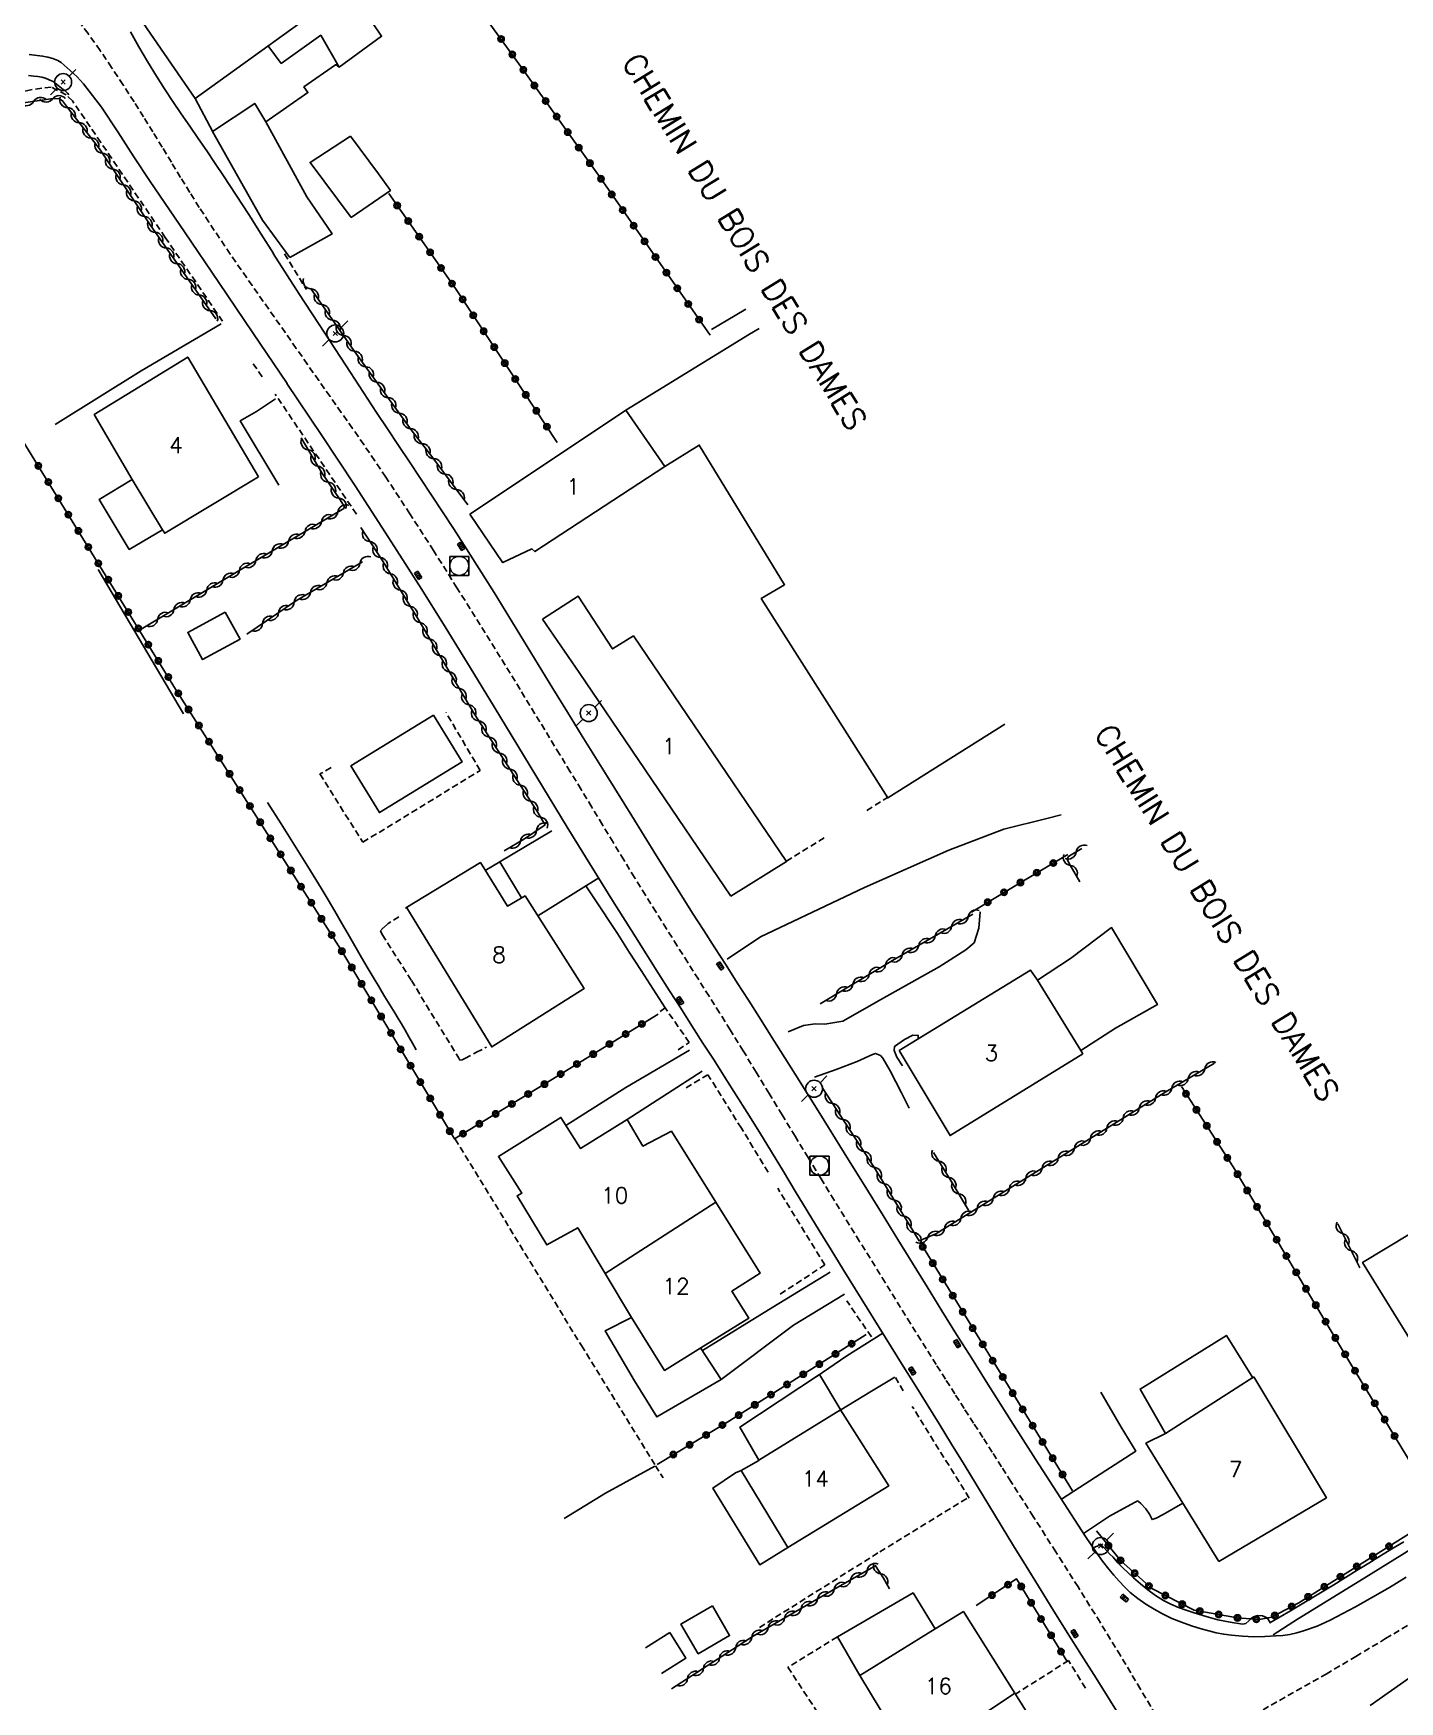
# Model space of a CAD drawing. Header units: millimetres. Extents: x 157000 to 158001, y 157000 to 158002.
# Drawn here: x 157426.9 to 157534.4, y 157348.4 to 157479.6 of the extents above; entities that cross this region are included whole.
import ezdxf
from ezdxf.enums import TextEntityAlignment as Align

# ---------------------------------------------------------------- set-up
doc = ezdxf.new("R2010")
doc.units = ezdxf.units.MM
doc.linetypes.add('DASHED', pattern=[0.75, 0.5, -0.25])
doc.layers.get('0').update_dxf_attribs({"linetype": 'CONTINUOUS'})
for name, color, linetype in [('W0001', 6, 'DASHED'), ('W0008', 7, 'CONTINUOUS'), ('W0014', 7, 'CONTINUOUS'), ('W0017', 7, 'CONTINUOUS'), ('W0101', 7, 'CONTINUOUS'), ('W0104', 1, 'CONTINUOUS'), ('W0112', 1, 'DASHED'), ('W0300', 7, 'CONTINUOUS'), ('W0310', 3, 'CONTINUOUS'), ('W0323', 7, 'CONTINUOUS'), ('W0330', 7, 'CONTINUOUS'), ('W0401', 7, 'CONTINUOUS'), ('W0420', 7, 'CONTINUOUS'), ('W0473', 7, 'CONTINUOUS'), ('W0515', 5, 'CONTINUOUS'), ('W0989', 7, 'CONTINUOUS'), ('W0991', 7, 'CONTINUOUS'), ('W1102', 7, 'CONTINUOUS')]:
    doc.layers.add(name, color=color, linetype=linetype)
doc.styles.get("Standard").update_dxf_attribs({"font": 'romans.shx', "width": 0.85})

# ---------------------------------------------------------------- blocks, each defined once
blk = doc.blocks.new('T420')
for p, q in [((0.75, 0.75), (-0.75, 0.75)), ((-0.75, 0.75), (-0.75, -0.75)), ((0.75, 0.75), (0.75, -0.75)), ((0.75, -0.75), (-0.75, -0.75))]:
    blk.add_line(p, q)
blk.add_ellipse((0, 0), major_axis=(-0.53, 0.53), ratio=1, start_param=3.926991, end_param=10.210176)
blk = doc.blocks.new('T473')
for p, q in [((-0.166667, 0.166667), (0.166667, -0.166667)), ((-0.166667, -0.166667), (0.166667, 0.166667)), ((0.500001, 0.500001), (1.000002, 1.000002)), ((-1.000002, -1.000002), (-0.500001, -0.500001))]:
    blk.add_line(p, q)
blk.add_ellipse((0, 0), major_axis=(0.471405, 0.471405), ratio=1, start_param=5.4977871438, end_param=11.780972451)
blk = doc.blocks.new('T401')
for p, q in [((-0.3, 0.3), (0, 0.3)), ((-0.3, -0.25), (-0.3, 0.3)), ((-0.3, 0.15), (0, 0.15)), ((-0.3, 0), (0, 0)), ((0, 0.3), (0, -0.25)), ((-0.3, -0.15), (0, -0.15)), ((-0.3, -0.25), (-0.3, -0.3)), ((-0.3, -0.3), (0, -0.3)), ((0, -0.3), (0, -0.25))]:
    blk.add_line(p, q)
blk = doc.blocks.new('t310o')
at = {"color": 0, "linetype": 'Continuous'}
for centre, start, end in [((-0.5, 0.38), 216.8699, 323.1304), ((0.5, -0.37), 36.8699, 143.1303)]:
    blk.add_arc(centre, 0.625, start, end, dxfattribs=at)
blk = doc.blocks.new('t323o')
at = {"color": 0, "linetype": 'Continuous'}
for radius in [0.25, 0.15]:
    blk.add_circle((0, 0), radius, dxfattribs=at)

msp = doc.modelspace()

# ---------------------------------------------------------------- linework, layer by layer
at = {"layer": 'W0001'}
for points in [[(157515.55, 157346.76), (157513.99, 157349.41), (157512.41, 157352.04), (157510.81, 157354.67), (157509.08, 157357.45), (157507.33, 157360.21), (157505.56, 157362.97), (157503.8, 157365.73), (157503.07, 157366.88), (157502.33, 157368.03), (157501.6, 157369.18), (157500.86, 157370.32), (157500.13, 157371.47), (157499.39, 157372.62), (157498.66, 157373.77), (157497.93, 157374.92), (157495.91, 157378.14), (157493.91, 157381.37), (157491.91, 157384.61), (157489.91, 157387.85), (157488.88, 157389.52), (157487.86, 157391.19), (157486.84, 157392.87), (157485.82, 157394.55), (157484.8, 157396.23), (157483.78, 157397.9), (157482.76, 157399.58), (157481.73, 157401.24), (157480.9, 157402.57), (157480.07, 157403.89), (157479.23, 157405.21), (157478.4, 157406.53), (157477.56, 157407.85), (157476.73, 157409.17), (157475.9, 157410.5), (157475.07, 157411.82), (157474.22, 157413.2), (157473.37, 157414.59), (157472.53, 157415.98), (157471.69, 157417.36), (157470.85, 157418.75), (157470.01, 157420.14), (157469.16, 157421.53), (157468.32, 157422.91), (157466.77, 157425.45), (157465.21, 157428), (157463.65, 157430.54), (157462.08, 157433.07), (157460.25, 157435.99), (157458.41, 157438.91), (157456.55, 157441.81), (157454.66, 157444.69), (157453.8, 157445.97), (157452.93, 157447.24), (157452.05, 157448.51), (157451.16, 157449.77), (157450.27, 157451.03), (157449.38, 157452.28), (157448.5, 157453.55), (157447.62, 157454.81), (157445.89, 157457.28), (157444.15, 157459.74), (157442.43, 157462.22), (157440.75, 157464.72), (157439.99, 157465.89), (157439.25, 157467.07), (157438.52, 157468.25), (157437.8, 157469.44), (157437.08, 157470.63), (157436.35, 157471.82), (157435.61, 157473), (157434.87, 157474.18), (157433.99, 157475.54), (157433.1, 157476.89), (157432.19, 157478.23), (157431.25, 157479.55), (157430.15, 157481.02)], [(157517.09, 157344.1), (157528.58, 157350.59), (157530.92, 157351.98), (157533.26, 157353.38), (157535.6, 157354.79), (157537.93, 157356.19), (157540.83, 157357.93), (157543.72, 157359.67), (157546.61, 157361.42), (157549.49, 157363.17), (157552.48, 157364.97), (157555.47, 157366.79), (157558.45, 157368.6), (157561.44, 157370.42), (157564.85, 157372.5), (157568.26, 157374.59), (157571.66, 157376.68), (157575.05, 157378.8), (157589.16, 157387.96)]]:
    msp.add_lwpolyline(points, dxfattribs=at)
at = {"layer": 'W0008'}
for points in [[(157509.67, 157361.41), (157507.7, 157364.44), (157505.74, 157367.48), (157503.8, 157370.53), (157501.86, 157373.58), (157500.69, 157375.44), (157499.53, 157377.3), (157498.38, 157379.16), (157497.22, 157381.03), (157496.07, 157382.9), (157494.92, 157384.76), (157493.77, 157386.63), (157492.61, 157388.49), (157490.69, 157391.58), (157488.77, 157394.67), (157486.85, 157397.75), (157484.91, 157400.83), (157484.04, 157402.2), (157483.17, 157403.57), (157482.29, 157404.94), (157481.41, 157406.31), (157480.53, 157407.68), (157479.65, 157409.05), (157478.78, 157410.42), (157477.91, 157411.8), (157475.95, 157414.92), (157473.99, 157418.05), (157472.05, 157421.19), (157470.1, 157424.33), (157468.94, 157426.2), (157467.79, 157428.08), (157466.64, 157429.97), (157465.49, 157431.85), (157464.33, 157433.73), (157463.17, 157435.61), (157462, 157437.49), (157460.82, 157439.35), (157459.98, 157440.66), (157459.12, 157441.97), (157458.26, 157443.28), (157457.39, 157444.58), (157456.52, 157445.88), (157455.65, 157447.18), (157454.79, 157448.48), (157453.93, 157449.78), (157451.89, 157452.9), (157449.86, 157456.01), (157447.83, 157459.13), (157445.81, 157462.26)], [(157446.87, 157452.06), (157449.57, 157448.03), (157452.24, 157443.99), (157454.88, 157439.93), (157457.49, 157435.85), (157459.4, 157432.79), (157461.29, 157429.72), (157463.17, 157426.64), (157465.04, 157423.56), (157466.01, 157421.97), (157466.98, 157420.37), (157467.95, 157418.77), (157468.92, 157417.17)], [(157534.88, 157358.21), (157533.56, 157357.41), (157532.23, 157356.63), (157530.88, 157355.88), (157529.89, 157355.35), (157528.89, 157354.84), (157527.87, 157354.37), (157526.81, 157353.98), (157526.27, 157353.83), (157525.73, 157353.71), (157525.18, 157353.63), (157524.63, 157353.59)], [(157532.05, 157348.11), (157535.15, 157350.29)]]:
    msp.add_lwpolyline(points, dxfattribs=at)
at = {"layer": 'W0014'}
for points in [[(157445.83, 157462.26), (157444.86, 157463.79), (157443.88, 157465.32), (157442.89, 157466.85), (157441.9, 157468.37), (157441.25, 157469.35), (157440.58, 157470.33), (157439.91, 157471.3), (157439.24, 157472.27), (157438.57, 157473.25), (157437.91, 157474.22), (157437.26, 157475.21), (157436.62, 157476.21), (157435.92, 157477.36), (157435.24, 157478.52), (157434.58, 157479.69)], [(157426.62, 157477.9), (157427.26, 157477.84), (157427.67, 157477.78), (157428.08, 157477.71), (157428.48, 157477.6), (157428.86, 157477.44), (157429.13, 157477.28), (157429.38, 157477.08), (157429.61, 157476.87), (157429.84, 157476.66), (157430.11, 157476.41), (157430.38, 157476.15), (157430.64, 157475.89), (157430.88, 157475.61), (157432.3, 157473.76), (157433.6, 157471.82), (157434.85, 157469.87), (157436.13, 157467.93), (157438.83, 157463.96), (157441.52, 157460), (157444.21, 157456.03), (157446.9, 157452.06)], [(157426.56, 157476.27), (157426.99, 157476.22), (157427.3, 157476.18), (157427.61, 157476.12), (157427.91, 157476.05), (157428.2, 157475.93), (157428.5, 157475.78), (157428.78, 157475.59), (157429.04, 157475.38), (157429.29, 157475.17), (157429.41, 157475.07), (157429.52, 157474.97), (157429.63, 157474.86), (157429.73, 157474.75)], [(157557.78, 157431.61), (157561.23, 157426.02), (157565.69, 157418.82), (157572.17, 157408.04), (157580.34, 157394.57), (157581.17, 157392.48), (157581.38, 157390.82), (157581.36, 157389.95), (157580.74, 157388.79), (157579.94, 157387.73), (157577.73, 157386.28), (157572.11, 157382.84), (157564.31, 157378.17), (157558.6, 157374.71), (157555.77, 157372.89), (157541.97, 157364.59), (157531.58, 157358.13), (157526.34, 157354.9), (157524.42, 157353.68)], [(157468.92, 157417.17), (157470.7, 157414.28), (157472.49, 157411.41), (157474.29, 157408.54), (157476.1, 157405.67), (157476.97, 157404.3), (157477.84, 157402.93), (157478.71, 157401.56), (157479.59, 157400.2), (157480.47, 157398.84), (157481.34, 157397.47), (157482.21, 157396.1), (157483.07, 157394.73), (157484.03, 157393.19), (157484.97, 157391.65), (157485.91, 157390.11), (157486.85, 157388.56), (157487.79, 157387.02), (157488.73, 157385.47), (157489.67, 157383.93), (157490.61, 157382.39), (157491.55, 157380.87), (157492.49, 157379.35), (157493.44, 157377.84), (157494.39, 157376.33), (157495.33, 157374.81), (157496.28, 157373.3), (157497.22, 157371.78), (157498.16, 157370.27), (157499.14, 157368.67), (157500.12, 157367.07), (157501.09, 157365.48), (157502.06, 157363.88), (157503.04, 157362.28), (157504.01, 157360.68), (157504.99, 157359.08), (157505.97, 157357.49), (157507.1, 157355.68), (157508.23, 157353.87), (157509.36, 157352.07), (157510.5, 157350.27), (157511.64, 157348.47), (157512.77, 157346.66)], [(157476.62, 157402.96), (157475.68, 157404.43), (157474.74, 157405.89), (157473.8, 157407.35), (157472.86, 157408.81), (157472.24, 157409.75), (157471.63, 157410.68), (157471.01, 157411.62), (157470.39, 157412.55)], [(157524.65, 157353.59), (157523.77, 157353.54), (157522.89, 157353.53), (157522.01, 157353.56), (157521.14, 157353.64), (157520.54, 157353.72), (157519.94, 157353.84), (157519.35, 157353.98), (157518.77, 157354.14), (157517.99, 157354.39), (157517.22, 157354.66), (157516.46, 157354.97), (157515.73, 157355.33), (157515.06, 157355.69), (157514.41, 157356.09), (157513.78, 157356.53), (157513.18, 157357.01), (157512.72, 157357.44), (157512.3, 157357.89), (157511.89, 157358.37), (157511.5, 157358.85), (157511.01, 157359.47), (157510.55, 157360.1), (157510.1, 157360.75), (157509.67, 157361.41)], [(157534.68, 157361), (157533.76, 157360.44), (157532.85, 157359.88), (157531.93, 157359.31), (157531.02, 157358.75), (157530.11, 157358.18), (157529.19, 157357.62), (157528.27, 157357.06), (157527.36, 157356.51), (157526.56, 157356.03), (157525.77, 157355.56), (157524.97, 157355.09), (157524.17, 157354.63)], [(157510.86, 157360.8), (157510.77, 157360.75), (157510.68, 157360.71), (157510.6, 157360.66), (157510.51, 157360.62), (157510.45, 157360.59), (157510.4, 157360.57), (157510.35, 157360.55), (157510.3, 157360.53)], [(157524.17, 157354.63), (157524.17, 157354.63), (157524.18, 157354.63), (157524.18, 157354.63), (157524.18, 157354.64), (157523.95, 157355.01), (157523.57, 157355.18), (157523.19, 157355.19), (157522.87, 157355.1), (157522.68, 157354.97), (157522.5, 157354.77), (157522.27, 157354.58), (157522.01, 157354.52), (157521.04, 157354.66), (157520.08, 157354.86), (157519.14, 157355.13), (157518.21, 157355.41), (157517.59, 157355.61), (157516.97, 157355.83), (157516.37, 157356.08), (157515.79, 157356.38), (157515.16, 157356.77), (157514.56, 157357.21), (157513.99, 157357.68), (157513.43, 157358.15), (157513.01, 157358.54), (157512.61, 157358.94), (157512.22, 157359.35), (157511.83, 157359.77), (157511.59, 157360.02), (157511.34, 157360.29), (157511.1, 157360.55), (157510.85, 157360.82)]]:
    msp.add_lwpolyline(points, dxfattribs=at)
at = {"layer": 'W0017'}
for points in [[(157441.72, 157456.73), (157435.43, 157453.04), (157428.67, 157448.83)], [(157445.99, 157450.83), (157444.49, 157449.85), (157443.22, 157449.1), (157446.25, 157444.05)], [(157481.5, 157406.8), (157484.11, 157408.55), (157492.29, 157412.42), (157498.92, 157415.37), (157503.25, 157417.02), (157506.63, 157417.86), (157507.74, 157418.15)], [(157467.72, 157416.89), (157463.57, 157414.41)], [(157471.4, 157413.18), (157466.61, 157410.2)], [(157501.39, 157410.52), (157501.27, 157409.23), (157500.92, 157408.08), (157500.25, 157407.52), (157498.17, 157406.18), (157493.63, 157403.64), (157490.6, 157401.91), (157489.18, 157401.68), (157488.41, 157401.72), (157487.49, 157401.58), (157486.29, 157401.08)], [(157495.29, 157398.42), (157494.83, 157399.08), (157494.62, 157399.6), (157494.65, 157399.94), (157495.44, 157400.49), (157496.09, 157400.81), (157496.52, 157400.8), (157496.51, 157400.54)], [(157478.53, 157399.64), (157473.52, 157396.71), (157468.81, 157393.73)], [(157488.35, 157397.52), (157490.07, 157398.12), (157491.72, 157398.74), (157492.93, 157399.3), (157493.16, 157399.38), (157493.54, 157399.23), (157493.73, 157399.02), (157494.3, 157398.02), (157495.2, 157396.28), (157495.8, 157395.07)], [(157479.54, 157397.98), (157473.64, 157394.18)], [(157489.59, 157382.18), (157485.08, 157379.43)], [(157479.55, 157376.03), (157485.08, 157379.43)], [(157490.73, 157380.47), (157486.7, 157378.02), (157481.02, 157373.74)], [(157493.73, 157377.39), (157490.9, 157375.62), (157488.5, 157373.96)], [(157494.68, 157373.94), (157492.83, 157372.84), (157490.29, 157371.29)], [(157507.79, 157364.33), (157509.65, 157365.56), (157513.61, 157368.12), (157512.46, 157370.01), (157510.86, 157372.76)], [(157509.52, 157361.64), (157511.55, 157363.01), (157513.52, 157364.08), (157513.77, 157364.2), (157513.84, 157364.16), (157514.02, 157364.01), (157514.41, 157363.59), (157514.69, 157363.16), (157514.9, 157362.74), (157514.91, 157362.74), (157515.23, 157362.85), (157515.78, 157363.13), (157517.31, 157364.03)]]:
    msp.add_lwpolyline(points, dxfattribs=at)
at = {"layer": 'W0101'}
for points in [[(157439.68, 157474.45), (157451.75, 157483.19)], [(157435.62, 157480.34), (157439.68, 157474.45)], [(157444.64, 157444.71), (157439.08, 157454.13), (157431.74, 157449.6), (157434.72, 157444.5)], [(157473.53, 157449.95), (157463.45, 157443.21), (157461.25, 157441.77)], [(157476.59, 157445.51), (157473.53, 157449.95)], [(157463.87, 157437.97), (157466.15, 157439.06), (157466.38, 157438.84), (157476.59, 157445.51)], [(157434.72, 157444.5), (157437.1, 157440.55)], [(157437.1, 157440.55), (157437.28, 157440.27), (157444.64, 157444.71)], [(157461.25, 157441.77), (157463.87, 157437.95)], [(157481.77, 157411.74), (157486.15, 157414.48), (157474.12, 157432.2), (157472.48, 157431.18), (157469.78, 157435.32), (157466.98, 157433.51)], [(157466.98, 157433.51), (157469.86, 157429.32), (157481.77, 157411.74)], [(157495.01, 157399.62), (157505.34, 157405.93), (157505.88, 157405.14)], [(157505.88, 157405.14), (157509.31, 157399.6), (157509.45, 157399.36), (157499.02, 157392.92), (157495.01, 157399.62)], [(157480.61, 157387.68), (157477.11, 157393.27), (157474.87, 157392.1), (157473.64, 157394.18), (157469.96, 157391.92), (157468.42, 157394.35), (157463.51, 157391.27), (157465.36, 157388.41), (157464.98, 157388.19), (157467.32, 157384.33), (157469.75, 157385.68), (157471.91, 157382.08)], [(157471.91, 157382.08), (157473.98, 157378.62), (157476.56, 157374.47), (157479.42, 157376.25), (157479.41, 157376.25), (157479.42, 157376.25), (157483.2, 157378.58), (157481.85, 157380.69), (157484.1, 157382.11), (157480.61, 157387.68)], [(157515.96, 157369.5), (157522.91, 157373.95)], [(157522.91, 157373.95), (157528.6, 157364.46), (157520.14, 157359.43)], [(157520.14, 157359.43), (157514.42, 157368.74), (157515.96, 157369.5)], [(157504.11, 157349.09), (157500.07, 157355.51), (157497.85, 157354.14), (157491.93, 157350.49), (157495.95, 157343.79), (157497.42, 157344.61)], [(157497.42, 157344.61), (157500.25, 157339.89), (157501.46, 157337.96), (157501.45, 157337.97), (157501.46, 157337.96), (157508.39, 157342.3), (157508.13, 157342.09), (157508.39, 157342.3), (157504.11, 157349.09)]]:
    msp.add_lwpolyline(points, dxfattribs=at)
for points in [[(157456.32, 157410.84), (157462.99, 157399.89), (157470.24, 157404.48), (157465.61, 157411.77), (157464.22, 157410.97), (157462.1, 157414.38), (157456.22, 157410.82)], [(157545.6, 157389.96), (157544.88, 157390.83), (157544.77, 157390.78), (157543.81, 157392.27), (157537.83, 157388.88), (157538.83, 157387.39), (157531.45, 157382.96), (157535.82, 157375.86), (157542.83, 157379.95), (157545.28, 157376.11), (157551.77, 157379.93), (157551.16, 157380.98)], [(157490.41, 157371.36), (157494.2, 157365.4), (157486.27, 157360.53), (157482.6, 157366.6), (157483.98, 157367.39), (157483.98, 157367.4)]]:
    msp.add_lwpolyline(points, close=True, dxfattribs=at)
at = {"layer": 'W0104'}
for points in [[(157447.11, 157461.95), (157450.43, 157463.81), (157448.46, 157466.72), (157445.23, 157472.63), (157448.54, 157474.92), (157448.22, 157475.36), (157450.7, 157477.1), (157450.74, 157477.12), (157450.99, 157476.92), (157454.33, 157479.34), (157451.75, 157483.19)], [(157445.39, 157478.61), (157446.44, 157477.21), (157449.54, 157479.42), (157449.54, 157479.43), (157450.99, 157476.92)], [(157439.68, 157474.45), (157441.05, 157471.84), (157441.02, 157471.85), (157444.95, 157464.88), (157447.11, 157461.95)], [(157445.23, 157472.63), (157444.36, 157474.06), (157441.02, 157471.85)], [(157484.01, 157456.36), (157483.25, 157455.92), (157473.53, 157449.95)], [(157476.59, 157445.51), (157476.6, 157445.51), (157479.3, 157447.2), (157486.01, 157436.22), (157484.18, 157435.14), (157494.12, 157419.47), (157503.33, 157425.26)], [(157434.72, 157444.5), (157432.13, 157442.94), (157434.49, 157439.01), (157437.1, 157440.55)], [(157465.32, 157411.61), (157463.63, 157414.44), (157462.48, 157413.77)], [(157505.88, 157405.14), (157508.49, 157406.85), (157511.71, 157409.27), (157515.32, 157403.22), (157512.03, 157401.38), (157512.02, 157401.38), (157509.31, 157399.6)], [(157473.98, 157378.62), (157471.9, 157377.57), (157474.21, 157373.65), (157475.97, 157370.81), (157481.02, 157373.74)], [(157515.96, 157369.5), (157513.96, 157373), (157520.74, 157377.22), (157522.82, 157373.87), (157522.91, 157373.95)], [(157481.02, 157373.74), (157479.41, 157376.25)], [(157490.41, 157371.36), (157490.42, 157371.35), (157488.76, 157374.13), (157482.49, 157370.01), (157483.98, 157367.4)], [(157482.6, 157366.6), (157482.15, 157366.41), (157480.38, 157365.21), (157484.05, 157359.19), (157486.27, 157360.53)], [(157497.85, 157354.14), (157496.11, 157356.97), (157490.16, 157353.52), (157491.93, 157350.48), (157491.93, 157350.49)], [(157476.98, 157353.85), (157475.08, 157352.66)], [(157476.34, 157350.65), (157478.24, 157351.83), (157476.98, 157353.85)]]:
    msp.add_lwpolyline(points, dxfattribs=at)
for points in [[(157451.89, 157471.5), (157454.07, 157468.54), (157455.02, 157467.23), (157451.94, 157465.1), (157448.71, 157469.43)], [(157442.04, 157434.08), (157439.09, 157432.48), (157440.25, 157430.34), (157443.2, 157431.95)], [(157480.33, 157355.95), (157477.86, 157354.52), (157479.22, 157352.19), (157481.68, 157353.62)]]:
    msp.add_lwpolyline(points, close=True, dxfattribs=at)
at = {"layer": 'W0112'}
for points in [[(157441.83, 157456.94), (157437.32, 157463.52), (157432.26, 157471), (157430.02, 157474.26), (157429.52, 157474.73), (157428.35, 157475.35), (157426.76, 157475.14), (157425.34, 157474.83), (157423.75, 157474.43), (157422.73, 157473.75), (157417.68, 157468.99), (157416, 157467.43)], [(157446.7, 157462.24), (157448.41, 157459.44)], [(157444.94, 157452.58), (157444.08, 157453.81)], [(157452.35, 157441.77), (157445.95, 157451.22)], [(157450.35, 157421.85), (157449.48, 157421.35), (157452.85, 157415.98), (157462.08, 157421.63), (157459.39, 157426.18)], [(157492.48, 157418.49), (157494.1, 157419.5)], [(157486.15, 157414.49), (157489.25, 157416.42)], [(157455.67, 157410.13), (157454.85, 157409.59), (157454.45, 157409.25), (157454.23, 157409.01), (157454.38, 157408.72), (157456.67, 157405.12), (157460.36, 157399.05), (157460.48, 157398.86), (157460.66, 157398.88), (157460.88, 157398.99), (157461.78, 157399.47), (157462.58, 157399.88)], [(157477.65, 157399.66), (157478.5, 157400.24), (157476.63, 157402.96), (157476.15, 157402.63)], [(157484.72, 157390.05), (157482.61, 157393.51), (157479.98, 157397.71), (157478.12, 157396.59)], [(157460.12, 157392.65), (157464.81, 157384.97), (157470.03, 157376.42), (157475.86, 157366.96), (157476.45, 157366.03)], [(157485.65, 157380.46), (157489.18, 157382.76), (157485.48, 157388.78)], [(157492.83, 157377.11), (157490.89, 157379.93)], [(157495.34, 157372.85), (157494.72, 157373.9)], [(157500.52, 157364.43), (157496.04, 157371.63)], [(157484.03, 157354.26), (157493.5, 157360.21), (157500.4, 157364.43)], [(157490.16, 157353.53), (157486.27, 157351.13), (157489.48, 157346.24), (157492.16, 157341.78)], [(157509.67, 157349.48), (157508.34, 157351.66), (157504.16, 157349.02)]]:
    msp.add_lwpolyline(points, dxfattribs=at)
at = {"layer": 'W0300'}
for points in [[(157480.25, 157456.3), (157482.13, 157457.38), (157482.97, 157457.88)], [(157438.75, 157426.07), (157432.04, 157437.42)], [(157445.35, 157419.1), (157446.43, 157417.43), (157447.49, 157415.76), (157448.54, 157414.07), (157449.58, 157412.37), (157450.12, 157411.47), (157450.65, 157410.57), (157451.18, 157409.66), (157451.7, 157408.75), (157452.22, 157407.84), (157452.75, 157406.93), (157453.28, 157406.02), (157453.81, 157405.12), (157454.07, 157404.69), (157454.33, 157404.27), (157454.59, 157403.84), (157454.85, 157403.42), (157455.11, 157402.99), (157455.37, 157402.57), (157455.63, 157402.14), (157455.89, 157401.71), (157456.18, 157401.2), (157456.47, 157400.7), (157456.76, 157400.19), (157457.04, 157399.67)]]:
    msp.add_lwpolyline(points, dxfattribs=at)
at = {"layer": 'W0310'}
for points in [[(157441.3, 157457.14), (157436.14, 157464.51), (157432.15, 157470.49), (157429.7, 157473.65), (157429.24, 157474.28), (157428.95, 157474.44), (157428.33, 157474.43), (157426.36, 157474.13), (157424.52, 157473.71), (157423.72, 157473.32), (157423.02, 157472.78), (157414.87, 157465.81)], [(157448.73, 157459.55), (157452.15, 157454.65), (157456.73, 157448.31), (157458.21, 157446.42), (157461.11, 157442.51)], [(157435.43, 157432.73), (157443.19, 157437.38), (157451.36, 157442.23), (157451.4, 157442.36), (157451.06, 157442.9), (157449.63, 157445.03), (157448, 157447.77)], [(157463.96, 157415.3), (157465.57, 157416.26), (157467.18, 157417.36), (157467.06, 157417.57), (157466.53, 157418.45), (157461.62, 157426.05), (157457.2, 157433.51), (157454.36, 157438.15), (157452.69, 157440.72)], [(157452.83, 157438.03), (157447.64, 157434.99), (157443.72, 157432.34)], [(157509.39, 157415.48), (157508.4, 157414.91), (157508.29, 157414.83), (157508.22, 157414.62), (157508.47, 157414.17), (157509.23, 157412.86)], [(157500.8, 157410.33), (157494.49, 157406.69), (157488.8, 157403.29)], [(157488.95, 157396.7), (157493.03, 157390.47), (157496.58, 157384.65), (157497.9, 157385.19), (157515.98, 157396.37), (157519.82, 157398.63)], [(157497.72, 157391.6), (157499.1, 157389.33), (157500.47, 157387.06)], [(157531.22, 157382.54), (157530.2, 157384.57), (157529.51, 157385.99)], [(157494.25, 157357.3), (157493.78, 157358.13), (157493.16, 157359.11), (157493.06, 157359.06), (157490.19, 157357.43), (157483.54, 157353.56), (157477.11, 157349.43)]]:
    msp.add_lwpolyline(points, dxfattribs=at)
at = {"layer": 'W0323'}
for points in [[(157457.99, 157487.03), (157465.33, 157476.89), (157471.38, 157468.42), (157480.15, 157455.84)], [(157454.89, 157466.98), (157460.13, 157459.52), (157468.14, 157447.4)], [(157476.07, 157402.48), (157467.63, 157397.28), (157460.05, 157392.66), (157451.13, 157407.55), (157438.13, 157428.03), (157424.48, 157450.22)], [(157508.27, 157415.03), (157504.65, 157412.88), (157500.7, 157410.49)], [(157510.52, 157361.85), (157512.45, 157359.49), (157514.88, 157357.31), (157518.2, 157355.62), (157521.61, 157355.01), (157523.35, 157354.88), (157524.3, 157355.06), (157526.44, 157356.2), (157537.66, 157363.21), (157530.38, 157375.21), (157521.27, 157390.47), (157517.21, 157396.77)], [(157496.84, 157384.23), (157503.6, 157373.23), (157508.64, 157365)], [(157475.98, 157367.08), (157481.69, 157370.51), (157492.42, 157377.29)], [(157508.22, 157351.58), (157504.25, 157358.07), (157501.06, 157355.98)]]:
    msp.add_lwpolyline(points, dxfattribs=at)
at = {"layer": 'W0330'}
msp.add_lwpolyline([(157475.81, 157366.94), (157471.93, 157364.81), (157468.69, 157362.82)], dxfattribs=at)
at = {"layer": 'W0515'}
msp.add_lwpolyline([(157458.41, 157425.97), (157451.91, 157421.99), (157454.16, 157418.32), (157460.66, 157422.3)], close=True, dxfattribs=at)
at = {"layer": 'W1102'}
for points in [[(157471.91, 157382.08), (157480.61, 157387.68)], [(157504.11, 157349.09), (157497.42, 157344.61)]]:
    msp.add_lwpolyline(points, dxfattribs=at)

# ---------------------------------------------------------------- block references
at = {"layer": 'W0310'}
for p, rotation in [((157426.97, 157474.22), 188.621672886374), ((157428.46, 157474.43), 180.9270352706539), ((157429.64, 157473.74), 126.0598570527695), ((157430.55, 157472.55), 127.7606861520604), ((157431.47, 157471.36), 127.7606861520604), ((157432.37, 157470.16), 123.6657512506582), ((157433.2, 157468.91), 123.6657512506582), ((157434.03, 157467.66), 123.6657512506582), ((157434.86, 157466.42), 123.6657512506582), ((157435.7, 157465.17), 123.6657512506582), ((157436.54, 157463.93), 125.0076699368083), ((157437.4, 157462.7), 125.0076699368083), ((157438.26, 157461.47), 125.0076699368083), ((157439.12, 157460.24), 125.0076699368083), ((157439.98, 157459.01), 125.0076699368083), ((157448.76, 157459.49), 304.9566543782601), ((157449.62, 157458.26), 304.9566543782601), ((157440.84, 157457.78), 125.0076699368083), ((157450.48, 157457.03), 304.9566543782601), ((157451.34, 157455.81), 304.9566543782601), ((157452.2, 157454.58), 305.8686373623347), ((157453.08, 157453.36), 305.8686373623347), ((157453.96, 157452.15), 305.8686373623347), ((157454.84, 157450.93), 305.8686373623347), ((157455.72, 157449.71), 305.8686373623347), ((157456.6, 157448.5), 305.8686373623347), ((157448.55, 157446.84), 120.6770179537397), ((157457.51, 157447.31), 308.0429444143952), ((157449.32, 157445.55), 120.6770179537397), ((157458.43, 157446.13), 306.5029537504547), ((157450.13, 157444.29), 123.9685005477008), ((157459.32, 157444.92), 306.5029537504547), ((157450.96, 157443.04), 123.9685005477008), ((157460.21, 157443.71), 306.5029537504547), ((157450.89, 157441.95), 30.67279136412851), ((157448.31, 157440.42), 30.67279136412851), ((157449.6, 157441.18), 30.67279136412851), ((157445.73, 157438.89), 30.67279136412851), ((157447.02, 157439.65), 30.67279136412851), ((157453.4, 157439.62), 123.1562552662039), ((157444.44, 157438.12), 30.67279136412851), ((157452.62, 157437.91), 210.3550658332185), ((157454.22, 157438.36), 123.1562552662039), ((157441.86, 157436.58), 30.96484190558368), ((157443.15, 157437.36), 30.96484190558368), ((157450.03, 157436.39), 210.3550658332185), ((157451.32, 157437.15), 210.3550658332185), ((157455.01, 157437.09), 121.4155781193083), ((157439.29, 157435.04), 30.96484190558368), ((157440.58, 157435.81), 30.96484190558368), ((157447.45, 157434.86), 214.0532688702791), ((157448.73, 157435.63), 210.3550658332185), ((157455.79, 157435.81), 121.4155781193083), ((157438, 157434.27), 30.96484190558368), ((157446.21, 157434.02), 214.0532688702791), ((157456.58, 157434.53), 121.4155781193083), ((157436.72, 157433.5), 30.96484190558368), ((157444.96, 157433.18), 214.0532688702791), ((157457.36, 157433.25), 120.6805537912957), ((157458.12, 157431.96), 120.6805537912957), ((157458.89, 157430.67), 120.6805537912957), ((157459.65, 157429.38), 120.6805537912957), ((157460.42, 157428.09), 120.6805537912957), ((157461.18, 157426.8), 120.6805537912957), ((157461.97, 157425.52), 122.8458658410613), ((157462.78, 157424.26), 122.8458658410613), ((157463.6, 157423), 122.8458658410613), ((157464.41, 157421.74), 122.8458658410613), ((157465.22, 157420.48), 122.8458658410613), ((157466.04, 157419.22), 122.8458658410613), ((157466.83, 157417.95), 120.8867461212557), ((157466.5, 157416.9), 34.3420539433945), ((157465.25, 157416.07), 30.63208385088813), ((157508.93, 157415.22), 210.0273769960917), ((157508.47, 157414.16), 300.2700427346626), ((157500.44, 157410.12), 210.0141300666516), ((157499.14, 157409.37), 210.0141300666516), ((157496.55, 157407.87), 210.0141300666516), ((157497.85, 157408.62), 210.0141300666516), ((157493.95, 157406.36), 210.7740361012094), ((157495.25, 157407.12), 210.0141300666516), ((157491.38, 157404.83), 210.7740361012094), ((157492.66, 157405.6), 210.7740361012094), ((157490.09, 157404.06), 210.7740361012094), ((157519.05, 157398.17), 30.43981737326003), ((157517.75, 157397.41), 30.43981737326003), ((157489.77, 157395.44), 303.3058530215949), ((157515.18, 157395.88), 31.72793850345979), ((157516.46, 157396.65), 30.43981737326003), ((157490.59, 157394.19), 303.3058530215949), ((157512.63, 157394.3), 31.72793850345979), ((157513.9, 157395.09), 31.72793850345979), ((157491.42, 157392.93), 303.3058530215949), ((157511.35, 157393.51), 31.72793850345979), ((157492.24, 157391.68), 303.3058530215949), ((157508.8, 157391.93), 31.72793850345979), ((157510.07, 157392.72), 31.72793850345979), ((157493.06, 157390.43), 301.3530469447181), ((157498.14, 157390.91), 301.2782197828029), ((157506.25, 157390.35), 31.72793850345979), ((157507.52, 157391.14), 31.72793850345979), ((157493.84, 157389.14), 301.3530469447181), ((157498.92, 157389.63), 301.2782197828029), ((157504.97, 157389.57), 31.72793850345979), ((157494.62, 157387.86), 301.3530469447181), ((157499.7, 157388.35), 301.1679194431211), ((157502.42, 157387.99), 31.72793850345979), ((157503.69, 157388.78), 31.72793850345979), ((157495.4, 157386.58), 301.3530469447181), ((157499.87, 157386.41), 31.72793850345979), ((157501.14, 157387.2), 31.72793850345979), ((157496.18, 157385.3), 301.3530469447181), ((157498.59, 157385.62), 31.72793850345979), ((157529.88, 157385.23), 115.9326015178873), ((157497.26, 157384.93), 22.28619688454402), ((157530.55, 157383.88), 116.7681068400893), ((157491.2, 157358.01), 209.6003260521966), ((157492.5, 157358.75), 209.6003260521966), ((157493.56, 157358.48), 121.9477152276279), ((157488.6, 157356.51), 210.2376924006569), ((157489.9, 157357.26), 210.2376924006569), ((157486.01, 157355), 210.2376924006569), ((157487.3, 157355.75), 210.2376924006569), ((157484.71, 157354.24), 210.2376924006569), ((157482.16, 157352.67), 212.6679287208609), ((157483.42, 157353.48), 212.6679287208609), ((157479.63, 157351.05), 212.6679287208609), ((157480.89, 157351.86), 212.6679287208609), ((157478.37, 157350.24), 212.6679287208609)]:
    msp.add_blockref('t310o', p, dxfattribs=dict(at, rotation=rotation))
at = {"layer": 'W0323'}
for p, rotation in [((157463.72, 157479.13), 305.9240432518773), ((157464.6, 157477.91), 305.9240432518773), ((157465.47, 157476.7), 305.4858437954206), ((157466.34, 157475.47), 305.4858437954206), ((157467.22, 157474.25), 305.4858437954206), ((157468.09, 157473.03), 305.4858437954206), ((157468.96, 157471.81), 305.4858437954206), ((157469.83, 157470.59), 305.4858437954206), ((157470.7, 157469.37), 305.4858437954206), ((157471.57, 157468.14), 304.9069144858198), ((157472.42, 157466.91), 304.9069144858198), ((157455.55, 157466.04), 305.063035229314), ((157473.28, 157465.68), 304.9069144858198), ((157456.42, 157464.82), 305.063035229314), ((157474.14, 157464.45), 304.9069144858198), ((157457.28, 157463.59), 305.063035229314), ((157475, 157463.22), 304.9069144858198), ((157458.14, 157462.36), 305.063035229314), ((157475.86, 157461.99), 304.9069144858198), ((157459, 157461.13), 305.063035229314), ((157476.72, 157460.76), 304.9069144858198), ((157459.86, 157459.9), 305.063035229314), ((157477.57, 157459.53), 304.9069144858198), ((157460.7, 157458.66), 303.4505481295648), ((157478.43, 157458.3), 304.9069144858198), ((157461.53, 157457.41), 303.4505481295648), ((157479.29, 157457.07), 304.9069144858198), ((157462.35, 157456.16), 303.4505481295648), ((157463.18, 157454.91), 303.4505481295648), ((157464.01, 157453.65), 303.4505481295648), ((157464.83, 157452.4), 303.4505481295648), ((157465.66, 157451.15), 303.4505481295648), ((157466.49, 157449.9), 303.4505481295648), ((157467.32, 157448.65), 303.4505481295648), ((157427.34, 157445.57), 121.5962644746481), ((157428.13, 157444.3), 121.5962644746481), ((157428.91, 157443.02), 121.5962644746481), ((157429.7, 157441.74), 121.5962644746481), ((157430.49, 157440.46), 121.5962644746481), ((157431.27, 157439.19), 121.5962644746481), ((157432.06, 157437.91), 121.5962644746481), ((157432.84, 157436.63), 121.5962644746481), ((157433.63, 157435.35), 121.5962644746481), ((157434.41, 157434.08), 121.5962644746481), ((157435.2, 157432.8), 121.5962644746481), ((157435.99, 157431.52), 121.5962644746481), ((157436.77, 157430.24), 121.5962644746481), ((157437.56, 157428.97), 121.5962644746481), ((157438.35, 157427.69), 122.3952755678035), ((157439.15, 157426.42), 122.3952755678035), ((157439.96, 157425.16), 122.3952755678035), ((157440.76, 157423.89), 122.3952755678035), ((157441.56, 157422.62), 122.3952755678035), ((157442.37, 157421.36), 122.3952755678035), ((157443.17, 157420.09), 122.3952755678035), ((157443.97, 157418.83), 122.3952755678035), ((157444.78, 157417.56), 122.3952755678035), ((157445.58, 157416.29), 122.3952755678035), ((157446.39, 157415.03), 122.3952755678035), ((157507.13, 157414.35), 210.5925450299697), ((157447.19, 157413.76), 122.3952755678035), ((157505.84, 157413.59), 210.5925450299697), ((157447.99, 157412.49), 122.3952755678035), ((157503.26, 157412.05), 211.1872095778531), ((157504.55, 157412.82), 211.1872095778531), ((157448.8, 157411.23), 122.3952755678035), ((157501.98, 157411.27), 211.1872095778531), ((157449.6, 157409.96), 122.3952755678035), ((157450.4, 157408.69), 122.3952755678035), ((157451.2, 157407.42), 120.9411238459874), ((157451.98, 157406.14), 120.9411238459874), ((157452.75, 157404.85), 120.9411238459874), ((157453.52, 157403.56), 120.9411238459874), ((157454.29, 157402.28), 120.9411238459874), ((157474.79, 157401.7), 211.6733759709863), ((157455.06, 157400.99), 120.9411238459874), ((157472.24, 157400.12), 211.6733759709863), ((157473.51, 157400.91), 211.6733759709863), ((157455.83, 157399.7), 120.9411238459874), ((157469.68, 157398.55), 211.6733759709863), ((157470.96, 157399.33), 211.6733759709863), ((157456.6, 157398.42), 120.9411238459874), ((157468.41, 157397.76), 211.6733759709863), ((157457.37, 157397.13), 120.9411238459874), ((157465.85, 157396.19), 211.3802685308264), ((157467.13, 157396.97), 211.3802685308264), ((157517.57, 157396.21), 122.7742610938884), ((157458.15, 157395.85), 120.9411238459874), ((157463.29, 157394.63), 211.3802685308264), ((157464.57, 157395.41), 211.3802685308264), ((157518.39, 157394.95), 122.7742610938884), ((157458.92, 157394.56), 120.9411238459874), ((157462.01, 157393.85), 211.3802685308264), ((157519.2, 157393.69), 122.7742610938884), ((157459.69, 157393.27), 120.9411238459874), ((157460.73, 157393.07), 211.3802685308264), ((157520.01, 157392.43), 122.7742610938884), ((157520.82, 157391.17), 122.7742610938884), ((157521.62, 157389.89), 120.8503938632833), ((157522.38, 157388.61), 120.8503938632833), ((157523.15, 157387.32), 120.8503938632833), ((157523.92, 157386.03), 120.8503938632833), ((157496.87, 157384.18), 301.5723405908423), ((157524.69, 157384.74), 120.8503938632833), ((157497.66, 157382.9), 301.5723405908423), ((157525.46, 157383.46), 120.8503938632833), ((157498.44, 157381.62), 301.5723405908423), ((157526.23, 157382.17), 120.8503938632833), ((157499.23, 157380.34), 301.5723405908423), ((157527, 157380.88), 120.8503938632833), ((157500.01, 157379.07), 301.5723405908423), ((157527.77, 157379.59), 120.8503938632833), ((157500.8, 157377.79), 301.5723405908423), ((157528.54, 157378.3), 120.8503938632833), ((157491.28, 157376.56), 32.28046436848368), ((157501.59, 157376.51), 301.5723405908423), ((157529.31, 157377.02), 120.8503938632833), ((157488.74, 157374.96), 32.28046436848368), ((157490.01, 157375.76), 32.28046436848368), ((157502.37, 157375.23), 301.5723405908423), ((157530.08, 157375.73), 120.8503938632833), ((157487.47, 157374.16), 32.28046436848368), ((157503.16, 157373.95), 301.5723405908423), ((157530.85, 157374.44), 121.2249635880489), ((157484.94, 157372.56), 32.28046436848368), ((157486.2, 157373.36), 32.28046436848368), ((157503.94, 157372.68), 301.4962658153127), ((157531.63, 157373.16), 121.2249635880489), ((157483.67, 157371.76), 32.28046436848368), ((157504.72, 157371.4), 301.4962658153127), ((157532.41, 157371.88), 121.2249635880489), ((157481.12, 157370.17), 30.95933021069677), ((157482.4, 157370.95), 32.28046436848368), ((157505.51, 157370.12), 301.4962658153127), ((157533.18, 157370.6), 121.2249635880489), ((157478.55, 157368.62), 30.95933021069677), ((157479.84, 157369.39), 30.95933021069677), ((157506.29, 157368.84), 301.4962658153127), ((157533.96, 157369.31), 121.2249635880489), ((157477.26, 157367.85), 30.95933021069677), ((157507.08, 157367.56), 301.4962658153127), ((157507.86, 157366.28), 301.4962658153127), ((157511.47, 157360.69), 309.2378521756451), ((157533.53, 157360.64), 32.00262950796521), ((157512.42, 157359.53), 309.2378521756451), ((157532.26, 157359.84), 32.00262950796521), ((157513.53, 157358.52), 318.0310603383459), ((157529.71, 157358.25), 32.00262950796521), ((157530.99, 157359.05), 32.00262950796521), ((157502.32, 157356.8), 213.2772448173869), ((157503.57, 157357.62), 213.2772448173869), ((157504.61, 157357.48), 121.4599233572046), ((157514.65, 157357.52), 318.0310603383459), ((157515.94, 157356.77), 332.994591228831), ((157527.17, 157356.66), 32.00262950796521), ((157528.44, 157357.46), 32.00262950796521), ((157505.39, 157356.2), 121.4599233572046), ((157517.27, 157356.09), 332.994591228831), ((157518.65, 157355.54), 349.9364193054996), ((157525.88, 157355.9), 28.04468694782731), ((157506.17, 157354.92), 121.4599233572046), ((157520.13, 157355.28), 349.9364193054996), ((157521.61, 157355.01), 355.7418482289297), ((157523.1, 157354.9), 355.7418482289297), ((157524.55, 157355.2), 28.04468694782731), ((157506.96, 157353.64), 121.4599233572046), ((157507.74, 157352.36), 121.4599233572046)]:
    msp.add_blockref('t323o', p, dxfattribs=dict(at, rotation=rotation))
at = {"layer": 'W0401'}
for p, rotation in [((157460.7, 157439.33), 32.5948548146821), ((157457.07, 157436.88), 212.4934998163555), ((157481.08, 157406.34), 32.71848123865934), ((157477.66, 157403.45), 212.5758445769891), ((157499.7, 157376.64), 31.92000480392816), ((157495.91, 157374.34), 211.9948003842962), ((157512.82, 157356.68), 48.97616195398724), ((157508.68, 157353.69), 212.1096295246224)]:
    msp.add_blockref('T401', p, dxfattribs=dict(at, rotation=rotation))
at = {"layer": 'W0420'}
for p in [(157460.43, 157437.71), (157488.75, 157390.56)]:
    msp.add_blockref('T420', p, dxfattribs=at)
at = {"layer": 'W0473'}
for p in [(157429.29, 157475.74), (157450.68, 157455.98), (157470.61, 157426.14), (157488.33, 157396.61), (157510.86, 157360.66)]:
    msp.add_blockref('T473', p, dxfattribs=at)

# ---------------------------------------------------------------- texts
at = {"layer": 'W0989'}
for p in [(157473.17, 157477.31), (157510.31, 157424.55)]:
    msp.add_text('CHEMIN DU BOIS DES DAMES', height=1.75, rotation=301.5945, dxfattribs=at).set_placement(p)
at = {"layer": 'W0991'}
for s, p in [('4', (157438.16, 157447.2)), ('1', (157469.38, 157443.95)), ('1', (157476.9, 157423.53)), ('8', (157463.56, 157407.14)), ('3', (157502.27, 157399.42)), ('10', (157472.65, 157388.22)), ('12', (157477.48, 157381.08)), ('14', (157488.43, 157365.95)), ('7', (157521.47, 157366.69)), ('16', (157498.1, 157349.65))]:
    msp.add_text(s, height=1.25, dxfattribs=at).set_placement(p, align=Align.MIDDLE_CENTER)

doc.saveas('drawing.dxf')
